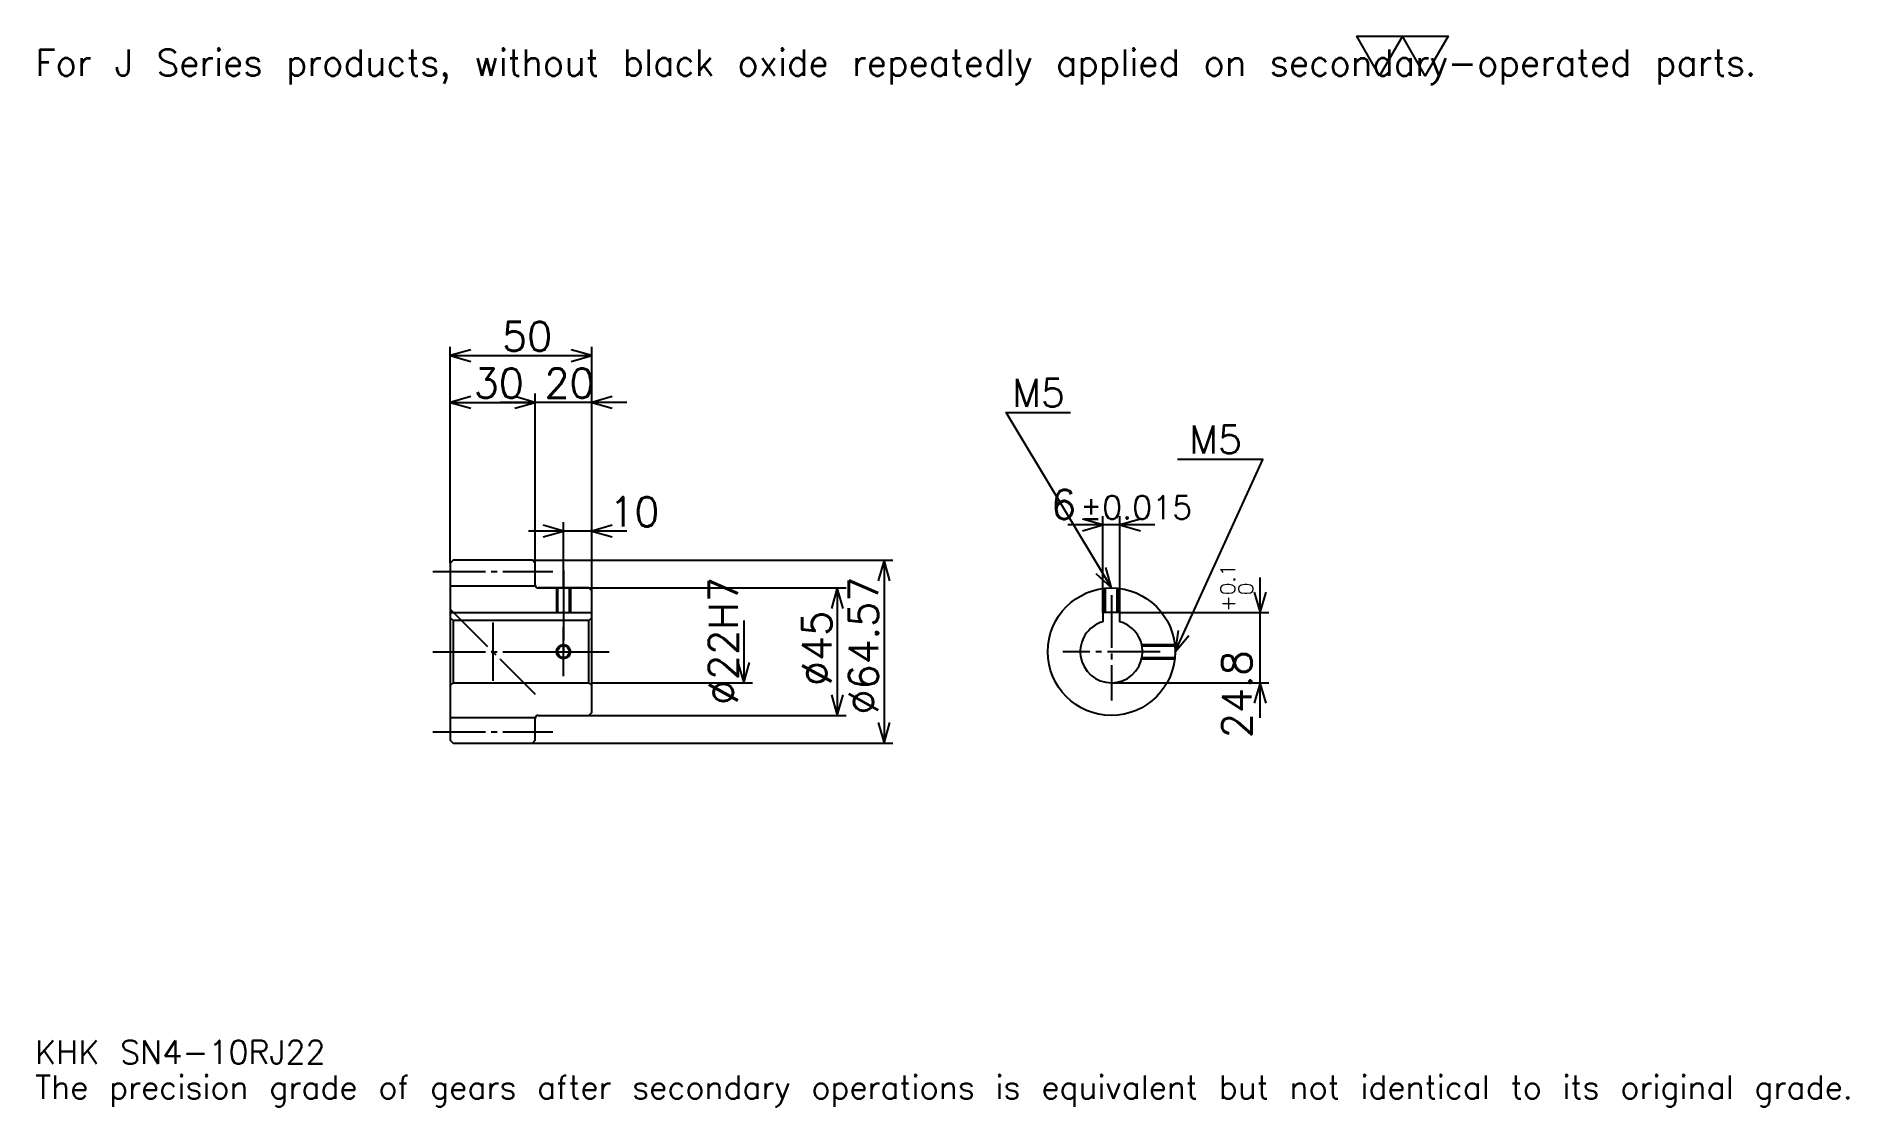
# Model space of a CAD drawing. Extents: x 21 to 661, y 8 to 386.
import ezdxf

# ---------------------------------------------------------------- set-up
doc = ezdxf.new("R2010")
doc.units = 0
doc.linetypes.add('DASHDOT', pattern=[24.782608, 18.586957, -2.065217, 2.065217, -2.065217])
doc.layers.get('0').update_dxf_attribs({"linetype": 'CONTINUOUS'})
doc.layers.add('DASHDOT', color=6, linetype='DASHDOT')
doc.styles.add('KANJI', font='TXT', dxfattribs={"bigfont": 'BIGFONT'})

msp = doc.modelspace()

# ---------------------------------------------------------------- linework, layer by layer
at = {"color": 5}
for p, q in [((167.282593, 200.599487), (167.282593, 275.979919)), ((217.282593, 200.599487), (217.282593, 275.979919)), ((167.282593, 272.88208), (217.282593, 272.88208)), ((167.282593, 256.360352), (197.282593, 256.360352)), ((229.673889, 256.360352), (184.891296, 256.360352)), ((197.282593, 200.599487), (197.282593, 259.458191)), ((207.282593, 200.599487), (207.282593, 214.023407)), ((416.260864, 213.093475), (385.478241, 213.093475)), ((397.869568, 182.115219), (397.869568, 216.191299)), ((403.869568, 182.115219), (403.869568, 216.191299)), ((229.673889, 210.925568), (194.891296, 210.925568)), ((167.282593, 199.599487), (167.282593, 200.599487)), ((196.282593, 200.599487), (217.282593, 200.599487)), ((197.282593, 199.599487), (197.282593, 200.599487)), ((207.282593, 190.815216), (207.282593, 200.599487)), ((207.282593, 190.815216), (207.282593, 200.599487)), ((217.282593, 200.599487), (323.641296, 200.599487)), ((217.282593, 189.815216), (217.282593, 200.599487)), ((320.543457, 200.599487), (320.543457, 136.030945)), ((453.434753, 144.92392), (453.434753, 194.506516)), ((198.282593, 190.815216), (217.282593, 190.815216)), ((217.282593, 190.815216), (307.119568, 190.815216)), ((304.021729, 190.815216), (304.021729, 145.815216)), ((270.978241, 179.315216), (270.978241, 157.315216)), ((403.869568, 182.115219), (456.532593, 182.115219)), ((217.282593, 157.315216), (274.07605, 157.315216)), ((400.869568, 157.315216), (456.532593, 157.315216)), ((198.282593, 145.815216), (217.282593, 145.815216)), ((217.282593, 145.815216), (307.119568, 145.815216)), ((196.282593, 136.030945), (217.282593, 136.030945)), ((217.282593, 136.030945), (323.641296, 136.030945))]:
    msp.add_line(p, q, dxfattribs=at)
at = {"color": 4}
for p, q in [((167.282593, 191.599487), (197.282593, 191.599487)), ((167.282593, 182.115219), (217.282593, 182.115219)), ((168.282593, 179.315216), (168.282593, 157.315216)), ((216.282593, 179.315216), (217.282593, 180.315216)), ((216.282593, 157.315216), (217.282593, 156.315216)), ((167.282593, 145.030945), (197.282593, 145.030945))]:
    msp.add_line(p, q, dxfattribs=at)
at = {"color": 7}
msp.add_line((182.282593, 178.641296), (182.282593, 157.989136), dxfattribs=at)
msp.add_lwpolyline([(495.652161, 371.739136), (487.597809, 385.700012), (519.815186, 385.700012), (511.760864, 371.739136), (503.706512, 385.700012), (495.652161, 371.739136)], dxfattribs=at)
at = {"color": 5}
for points in [[(174.510849, 274.947327), (167.282593, 272.88208), (174.510849, 270.816895)], [(210.054337, 270.816895), (217.282593, 272.88208), (210.054337, 274.947327)], [(174.510849, 258.425568), (167.282593, 256.360352), (174.510849, 254.295135)], [(190.054337, 254.295135), (197.282593, 256.360352), (190.054337, 258.425568)], [(190.054337, 254.295135), (197.282593, 256.360352), (190.054337, 258.425568)], [(224.510849, 258.425568), (217.282593, 256.360352), (224.510849, 254.295135)], [(400.869568, 190.815216), (363.695618, 252.771729), (386.413025, 252.771729)], [(423.369537, 168.315216), (454.347809, 236.25), (424.195648, 236.25)], [(200.054337, 208.860352), (207.282593, 210.925568), (200.054337, 212.990784)], [(224.510849, 212.990784), (217.282593, 210.925568), (224.510849, 208.860352)], [(390.641296, 211.028259), (397.869568, 213.093475), (390.641296, 215.158691)], [(411.097809, 215.158691), (403.869568, 213.093475), (411.097809, 211.028259)], [(322.608673, 193.371231), (320.543457, 200.599487), (318.478241, 193.371231)], [(395.37973, 195.950851), (400.869568, 190.815216), (398.92157, 198.075943)], [(306.086945, 183.58696), (304.021729, 190.815216), (301.956512, 183.58696)], [(451.369537, 189.343475), (453.434753, 182.115219), (455.499969, 189.343475)], [(424.489471, 175.748825), (423.369537, 168.315216), (428.24762, 174.03511)], [(268.913025, 164.543472), (270.978241, 157.315216), (273.043457, 164.543472)], [(455.499969, 150.08696), (453.434753, 157.315216), (451.369537, 150.08696)], [(301.956512, 153.043472), (304.021729, 145.815216), (306.086945, 153.043472)], [(318.478241, 143.259201), (320.543457, 136.030945), (322.608673, 143.259201)]]:
    msp.add_lwpolyline(points, dxfattribs=at)
at = {"color": 4}
for points in [[(197.282593, 191.815216), (197.282593, 199.599487), (196.282593, 200.599487), (168.282593, 200.599487), (167.282593, 199.599487), (167.282593, 156.315216)], [(198.282593, 145.815216), (216.282593, 145.815216), (217.282593, 146.815216), (217.282593, 189.815216), (216.282593, 190.815216), (198.282593, 190.815216)], [(204.782593, 190.815216), (204.782593, 182.115219)], [(205.21759, 190.815216), (205.21759, 182.115219)], [(209.347595, 190.815216), (209.347595, 182.115219)], [(209.782593, 190.815216), (209.782593, 182.115219)], [(398.369568, 182.115219), (398.369568, 190.675903)], [(398.804565, 182.115219), (398.804565, 190.720261)], [(402.93457, 182.115219), (402.93457, 190.720261)], [(403.369568, 182.115219), (403.369568, 190.675903)], [(167.282593, 156.315216), (168.282593, 157.315216), (216.282593, 157.315216), (216.282593, 179.315216), (168.282593, 179.315216), (167.282593, 180.315216)], [(403.869568, 178.898224), (403.869568, 182.115219), (397.869568, 182.115219), (397.869568, 178.898224)], [(411.581696, 170.815216), (423.230225, 170.815216)], [(411.673981, 170.380219), (423.274597, 170.380219)], [(411.581696, 165.815216), (423.230225, 165.815216)], [(411.673981, 166.250214), (423.274597, 166.250214)], [(167.282593, 156.315216), (167.282593, 137.030945), (168.282593, 136.030945), (196.282593, 136.030945), (197.282593, 137.030945), (197.282593, 144.815216)]]:
    msp.add_lwpolyline(points, dxfattribs=at)
for centre, radius in [((400.869568, 168.315216), 22.5), ((207.282593, 168.315216), 2.065)]:
    msp.add_circle(centre, radius, dxfattribs=at)
at = {"color": 7}
msp.add_circle((207.282593, 168.315216), 2.5, dxfattribs=at)
at = {"color": 4}
for centre, radius, start, end in [((198.282593, 191.815216), 1, 180, 270), ((400.869568, 168.315216), 11, 105.826620886, 74.173379114), ((198.282593, 144.815216), 1, 90, 180)]:
    msp.add_arc(centre, radius, start, end, dxfattribs=at)
at = {"layer": 'DASHDOT', "color": 7}
for p, q in [((161.086945, 196.599487), (203.478241, 196.599487)), ((207.282593, 190.815216), (207.282593, 168.315216)), ((400.869568, 188.310867), (400.869568, 151.119568)), ((167.282593, 183.315216), (197.282593, 153.315216)), ((161.086945, 168.315216), (223.478241, 168.315216)), ((418.065186, 168.315216), (383.673889, 168.315216)), ((161.086945, 140.030945), (203.478241, 140.030945))]:
    msp.add_line(p, q, dxfattribs=at)
for points in [[(207.282593, 197.010864), (207.282593, 175.919571)], [(207.282593, 159.619568), (207.282593, 177.010864)], [(198.586945, 168.315216), (215.978241, 168.315216)]]:
    msp.add_lwpolyline(points, dxfattribs=at)

# ---------------------------------------------------------------- texts
at = {"color": 7, "style": 'KANJI'}
for s, height, p in [('For J Series products, without black oxide repeatedly applied on secondary-operated parts.', 9.293478, (20.652174, 371.739136)), ('50', 10.326087, (185.570633, 274.534271)), ('30', 10.326087, (175.570633, 258.012512)), ('20', 10.326087, (200.570633, 258.012512)), ('M5', 9.913044, (365.760864, 254.836945)), ('M5', 9.913044, (428.32608, 238.315216)), ('6', 10.326087, (379.554474, 215.158691)), ('10', 10.326087, (223.478241, 212.577759)), ('%%p0.015', 8.26087, (389.776001, 215.158691)), ('KHK SN4-10RJ22', 8.26087, (20.652174, 22.717392)), ('The precision grade of gears after secondary operations is equivalent but not identical to its original grade.', 8.26087, (20.652174, 10.326087))]:
    msp.add_text(s, height=height, dxfattribs=at).set_placement(p)
for s, height, p in [('%%c22H7', 10.326087, (268.913025, 149.470108)), ('%%c64.57', 10.326087, (318.478241, 146.114136)), ('0.1', 5.163043, (444.554321, 188.269836)), ('+', 5.163043, (444.554321, 182.487228)), ('0', 5.163043, (450.956482, 188.269836)), ('%%c45', 10.326087, (301.956512, 156.182068)), ('24.8', 10.326087, (450.336914, 137.79184))]:
    msp.add_text(s, height=height, rotation=90, dxfattribs=at).set_placement(p)

doc.saveas('drawing.dxf')
